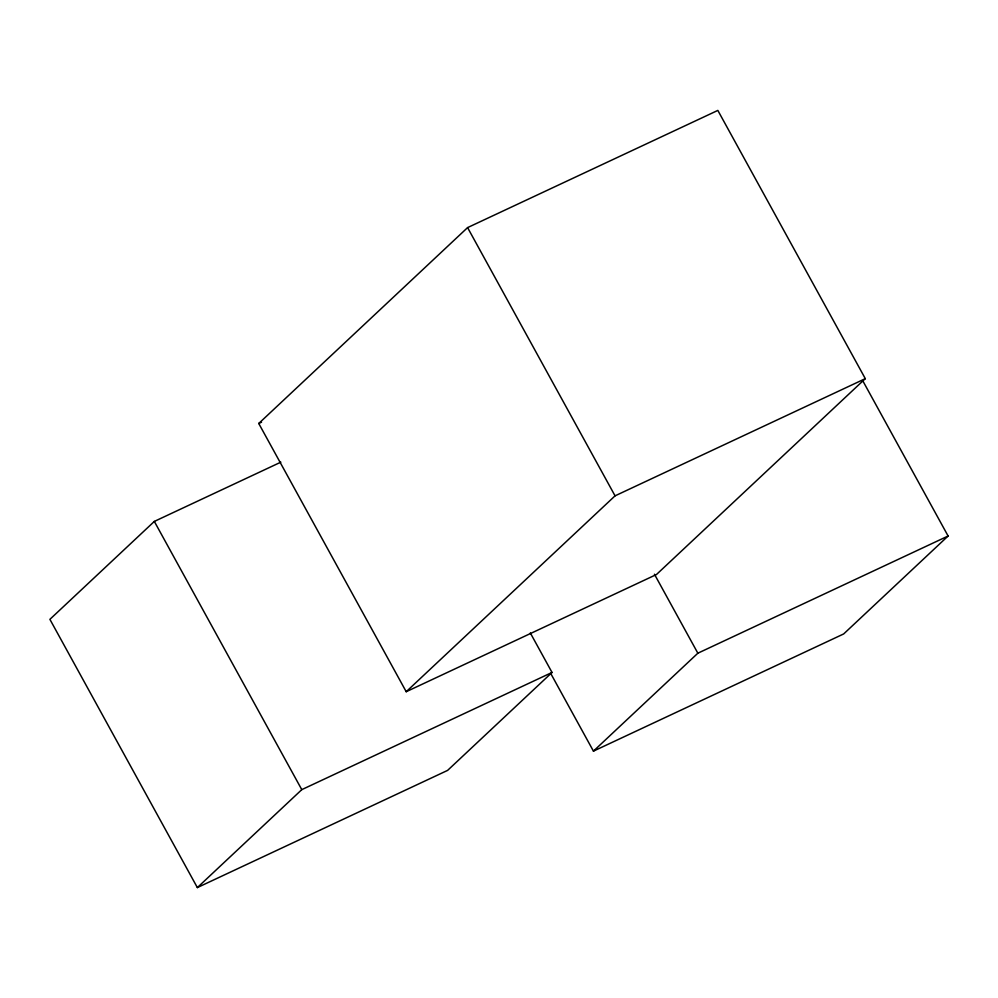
<?xml version="1.0" encoding="UTF-8"?>
<svg xmlns="http://www.w3.org/2000/svg" width="998" height="998" viewBox="0 0 998 998"><rect width="100%" height="100%" fill="white"/><g stroke="black" fill="none" stroke-linecap="round" stroke-linejoin="round"><path stroke-width="1.5" d="M280.85 462.161L154.328 521.418L49.9 619.346L197.355 887.584L447.603 770.394L552.031 672.452L530.325 632.969M258.744 423.476L467.588 227.606L717.836 110.416L865.303 378.654L656.459 574.524L406.211 691.714L258.744 423.476L261.563 422.166M197.355 887.584L301.783 789.643L552.031 672.452M406.211 691.714L615.055 495.844L865.303 378.654M550.759 673.525L593.436 751.132L697.851 653.203L948.1 536.013L862.771 380.787M948.1 536.013L843.672 633.942L593.436 751.132M467.588 227.606L615.055 495.844M654.439 574.224L697.851 653.203M154.328 521.418L301.783 789.643"/></g></svg>
